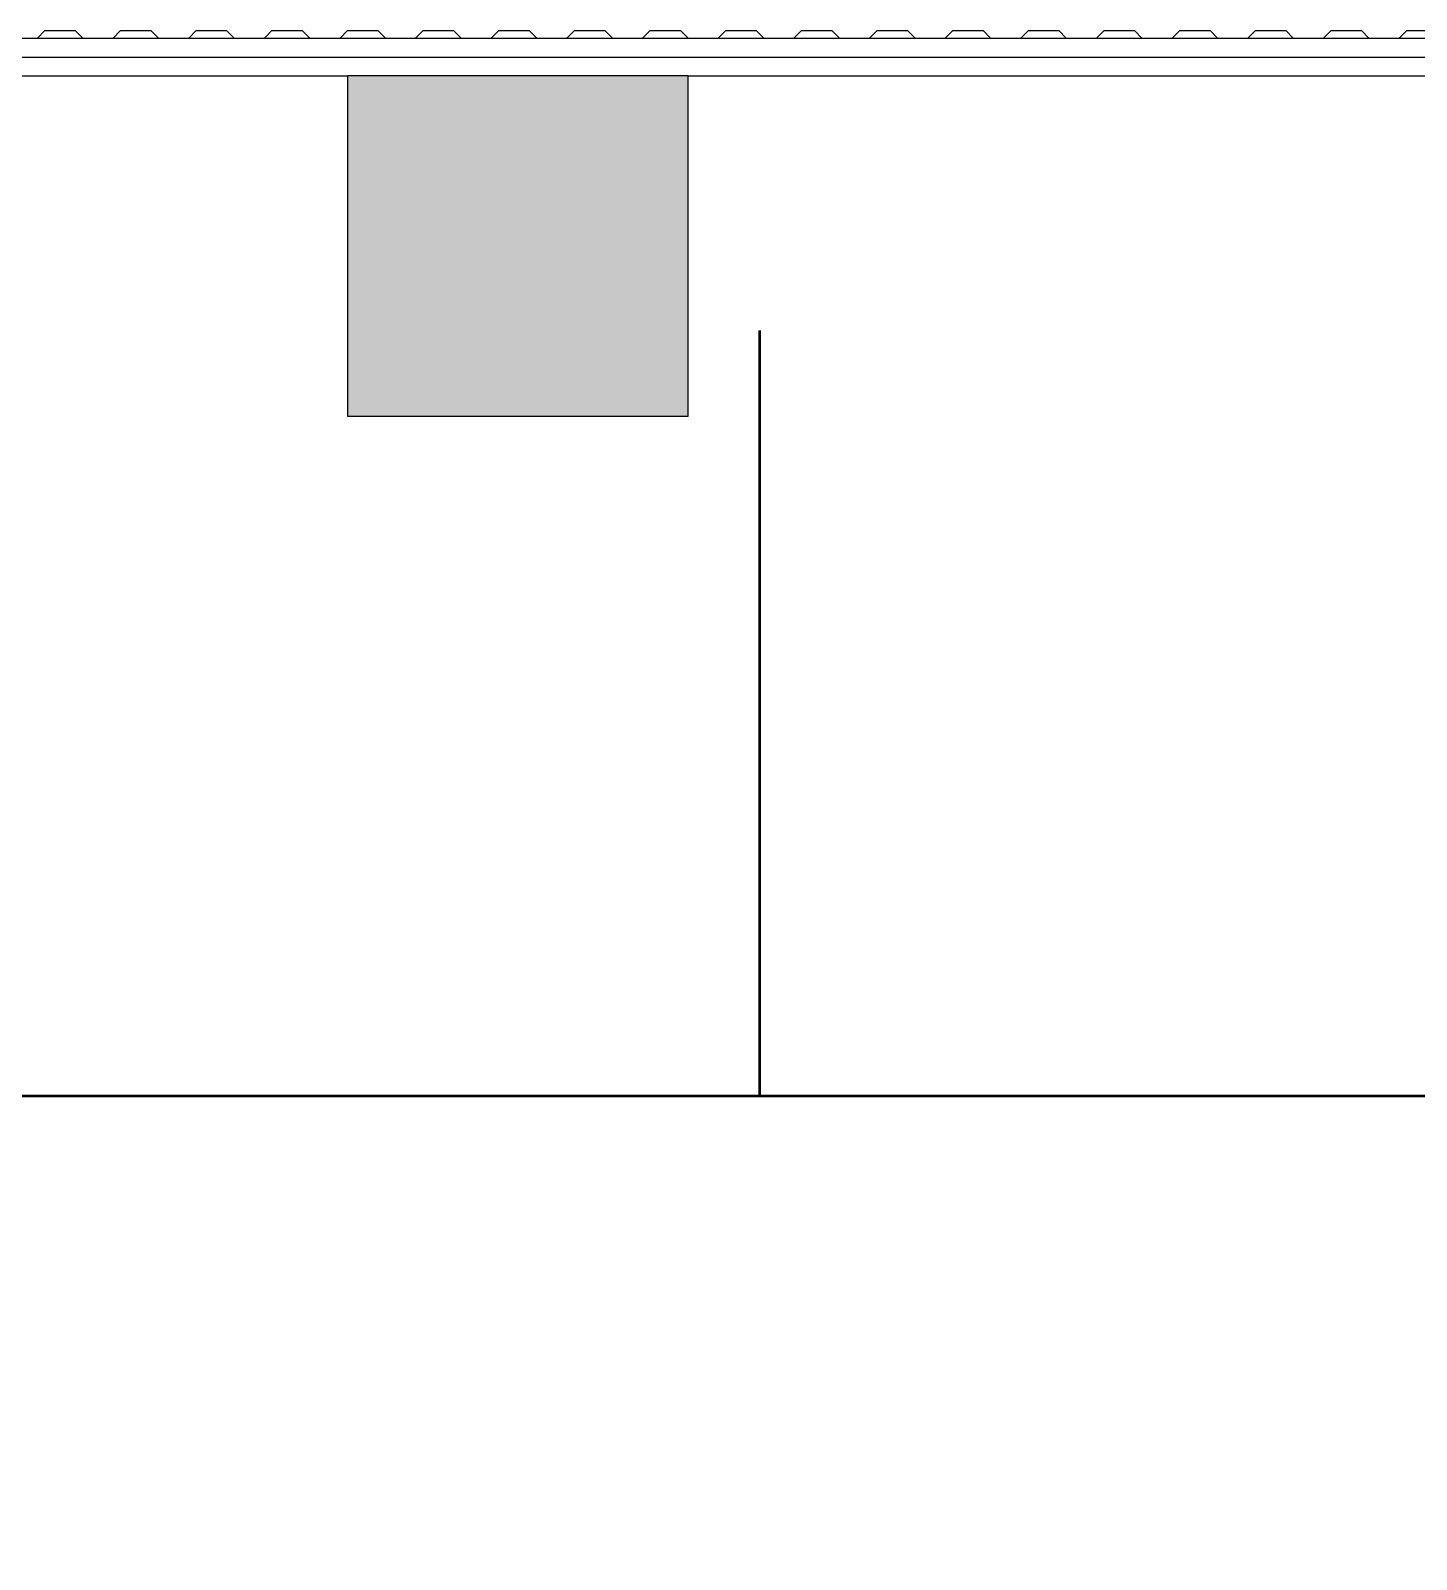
# Model space of a CAD drawing. Header units: centimetres. Extents: x 28733 to 98303, y -2883 to 8555.
# Drawn here: x 90912.1 to 91278.4, y 6916.4 to 7320.6 of the extents above; entities that cross this region are included whole.
import ezdxf

# ---------------------------------------------------------------- set-up
doc = ezdxf.new("R2010")
doc.units = ezdxf.units.CM
doc.header["$LTSCALE"] = 100
for name, color, linetype in [('A-ELEV-03', 251, 'Continuous'), ('A-WALL-INSL', 249, 'Continuous'), ('A-WALL-SNWPNL', 200, 'Continuous'), ('A-WALL-STEL', 202, 'Continuous'), ('S-CONC', 5, 'Continuous'), ('S-HTCH', 8, 'Continuous')]:
    doc.layers.add(name, color=color, linetype=linetype)
doc.layers.add('GEB-BEZUG', color=2, linetype='Continuous', lineweight=50, true_color=0xffff00)
doc.linetypes.add('BATTING', pattern='A,0.00254,-2.54,[134,ltypeshp.shx,S=2.54,R=0,X=-2.54,Y=0],-5.08,[134,ltypeshp.shx,S=2.54,R=180,X=2.54,Y=0],-2.54', length=10.16254)

# ---------------------------------------------------------------- blocks, each defined once
blk = doc.blocks.new('*U74')
at = {"layer": 'A-WALL-SNWPNL'}
blk.add_lwpolyline([(50, 1), (42, 1), (40, -1), (32, -1), (30, 1), (22, 1), (20, -1), (12, -1), (10, 1), (2, 1), (0, -1), (-8, -1), (-10, 1), (-18, 1), (-20, -1), (-28, -1), (-30, 1), (-38, 1), (-40, -1), (-48, -1), (-50, 1)], dxfattribs=at)
blk = doc.blocks.new('*U75')
at = {"layer": 'A-WALL-STEL', "color": 0, "linetype": 'ByBlock', "lineweight": -2, "transparency": 16777216}
for p in [(7000, 0), (7100, 0), (7200, 0), (7300, 0)]:
    blk.add_blockref('*U74', p, dxfattribs=at)

msp = doc.modelspace()

# ---------------------------------------------------------------- hatches: boundary and pattern name
at = {"layer": 'S-HTCH'}
h = msp.add_hatch(dxfattribs=at)
h.set_pattern_fill('ANSI33', color=256)
h.set_pattern_definition([(45, (74805.67, 5721.585), (-4.490128, 4.490128), []), (45, (74810.16, 5721.585), (-4.490128, 4.490128), [3.175, -1.5875])])
h.paths.add_polyline_path([(90995.86, 1518.62), (91085.86, 1518.62), (91085.86, 1608.62), (90995.86, 1608.62)])
h.paths.add_polyline_path([(90995.86, 7218.62), (91085.86, 7218.62), (91085.86, 7308.62), (90995.86, 7308.62)])
h.paths.add_polyline_path([(89195.86, 1518.62), (89285.86, 1518.62), (89285.86, 1608.62), (89195.86, 1608.62)])
h.paths.add_polyline_path([(85595.86, 1518.62), (85685.86, 1518.62), (85685.86, 1608.62), (85595.86, 1608.62)])
h.paths.add_polyline_path([(89195.86, 7218.62), (89285.86, 7218.62), (89285.86, 7308.62), (89195.86, 7308.62)])
h.paths.add_polyline_path([(85595.86, 7218.62), (85685.86, 7218.62), (85685.86, 7308.62), (85595.86, 7308.62)])
h.paths.add_polyline_path([(90995.86, 3418.62), (91085.86, 3418.62), (91085.86, 3508.62), (90995.86, 3508.62)])
h.paths.add_polyline_path([(90995.86, 5318.62), (91085.86, 5318.62), (91085.86, 5408.62), (90995.86, 5408.62)])
h.paths.add_polyline_path([(89195.86, 3418.62), (89285.86, 3418.62), (89285.86, 3508.62), (89195.86, 3508.62)])
h.paths.add_polyline_path([(85595.86, 3418.62), (85685.86, 3418.62), (85685.86, 3508.62), (85595.86, 3508.62)])
h.paths.add_polyline_path([(89195.86, 5318.62), (89285.86, 5318.62), (89285.86, 5408.62), (89195.86, 5408.62)])
h.paths.add_polyline_path([(85595.86, 5318.62), (85685.86, 5318.62), (85685.86, 5408.62), (85595.86, 5408.62)])
h.paths.add_polyline_path([(96395.86, 3418.62), (96485.86, 3418.62), (96485.86, 3508.62), (96395.86, 3508.62)])
h.paths.add_polyline_path([(96395.86, 5318.62), (96485.86, 5318.62), (96485.86, 5408.62), (96395.86, 5408.62)])
h.paths.add_polyline_path([(94595.86, 3418.62), (94685.86, 3418.62), (94685.86, 3508.62), (94595.86, 3508.62)])
h.paths.add_polyline_path([(94595.86, 5318.62), (94685.86, 5318.62), (94685.86, 5408.62), (94595.86, 5408.62)])
h.paths.add_polyline_path([(92795.86, 3418.62), (92885.86, 3418.62), (92885.86, 3508.62), (92795.86, 3508.62)])
h.paths.add_polyline_path([(92795.86, 5318.62), (92885.86, 5318.62), (92885.86, 5408.62), (92795.86, 5408.62)])
h.paths.add_polyline_path([(89095.86, 3418.62), (89185.86, 3418.62), (89185.86, 3508.62), (89095.86, 3508.62)])
h.paths.add_polyline_path([(89095.86, 5318.62), (89185.86, 5318.62), (89185.86, 5408.62), (89095.86, 5408.62)])
h.paths.add_polyline_path([(87395.86, 3418.62), (87485.86, 3418.62), (87485.86, 3508.62), (87395.86, 3508.62)])
h.paths.add_polyline_path([(87395.86, 5318.62), (87485.86, 5318.62), (87485.86, 5408.62), (87395.86, 5408.62)])
h.paths.add_polyline_path([(83795.86, 3418.62), (83885.86, 3418.62), (83885.86, 3508.62), (83795.86, 3508.62)])
h.paths.add_polyline_path([(83795.86, 5318.62), (83885.86, 5318.62), (83885.86, 5408.62), (83795.86, 5408.62)])
h.paths.add_polyline_path([(81995.86, 3418.62), (82085.86, 3418.62), (82085.86, 3508.62), (81995.86, 3508.62)])
h.paths.add_polyline_path([(81995.86, 5318.62), (82085.86, 5318.62), (82085.86, 5408.62), (81995.86, 5408.62)])
h.paths.add_polyline_path([(80195.86, 3418.62), (80285.86, 3418.62), (80285.86, 3508.62), (80195.86, 3508.62)])
h.paths.add_polyline_path([(80195.86, 5318.62), (80285.86, 5318.62), (80285.86, 5408.62), (80195.86, 5408.62)])
h.paths.add_polyline_path([(98195.86, 5318.62), (98285.86, 5318.62), (98285.86, 5408.62), (98195.86, 5408.62)])
h.paths.add_polyline_path([(98195.86, 3418.62), (98285.86, 3418.62), (98285.86, 3508.62), (98195.86, 3508.62)])
h.paths.add_polyline_path([(98195.86, 1518.62), (98285.86, 1518.62), (98285.86, 1608.62), (98195.86, 1608.62)])
h.paths.add_polyline_path([(96395.86, 1518.62), (96485.86, 1518.62), (96485.86, 1608.62), (96395.86, 1608.62)])
h.paths.add_polyline_path([(94595.86, 1518.62), (94685.86, 1518.62), (94685.86, 1608.62), (94595.86, 1608.62)])
h.paths.add_polyline_path([(92795.86, 1518.62), (92885.86, 1518.62), (92885.86, 1608.62), (92795.86, 1608.62)])
h.paths.add_polyline_path([(89095.86, 1518.62), (89185.86, 1518.62), (89185.86, 1608.62), (89095.86, 1608.62)])
h.paths.add_polyline_path([(87395.86, 1518.62), (87485.86, 1518.62), (87485.86, 1608.62), (87395.86, 1608.62)])
h.paths.add_polyline_path([(83795.86, 1518.62), (83885.86, 1518.62), (83885.86, 1608.62), (83795.86, 1608.62)])
h.paths.add_polyline_path([(81995.86, 1518.62), (82085.86, 1518.62), (82085.86, 1608.62), (81995.86, 1608.62)])
h.paths.add_polyline_path([(80195.86, 1518.62), (80285.86, 1518.62), (80285.86, 1608.62), (80195.86, 1608.62)])
h.paths.add_polyline_path([(98195.86, 7218.62), (98285.86, 7218.62), (98285.86, 7308.62), (98195.86, 7308.62)])
h.paths.add_polyline_path([(96395.86, 7218.62), (96485.86, 7218.62), (96485.86, 7308.62), (96395.86, 7308.62)])
h.paths.add_polyline_path([(94595.86, 7218.62), (94685.86, 7218.62), (94685.86, 7308.62), (94595.86, 7308.62)])
h.paths.add_polyline_path([(92795.86, 7218.62), (92885.86, 7218.62), (92885.86, 7308.62), (92795.86, 7308.62)])
h.paths.add_polyline_path([(89095.86, 7218.62), (89185.86, 7218.62), (89185.86, 7308.62), (89095.86, 7308.62)])
h.paths.add_polyline_path([(87395.86, 7218.62), (87485.86, 7218.62), (87485.86, 7308.62), (87395.86, 7308.62)])
h.paths.add_polyline_path([(83795.86, 7218.62), (83885.86, 7218.62), (83885.86, 7308.62), (83795.86, 7308.62)])
h.paths.add_polyline_path([(81995.86, 7218.62), (82085.86, 7218.62), (82085.86, 7308.62), (81995.86, 7308.62)])
h.paths.add_polyline_path([(80195.86, 7218.62), (80285.86, 7218.62), (80285.86, 7308.62), (80195.86, 7308.62)])

# ---------------------------------------------------------------- linework, layer by layer
at = {"layer": 'A-ELEV-03'}
msp.add_lwpolyline([(90515.86, 7318.59), (98285.86, 7318.59)], dxfattribs=at)
at = {"layer": 'A-WALL-INSL', "linetype": 'BATTING', "ltscale": 0.005}
msp.add_lwpolyline([(90515.86, 7313.59), (93815.86, 7313.59)], dxfattribs=at)
at = {"layer": 'A-WALL-SNWPNL'}
for p, q in [((90515.86, 7308.59), (90995.86, 7308.59)), ((91085.86, 7308.59), (92795.86, 7308.59))]:
    msp.add_line(p, q, dxfattribs=at)
at = {"layer": 'GEB-BEZUG'}
msp.add_line((89948.72, 7039.01), (91448.58, 7039.01), dxfattribs=at)
msp.add_lwpolyline([(91104.77, 7241.32), (91104.77, 7039.01)], dxfattribs=at)
at = {"layer": 'S-CONC'}
msp.add_lwpolyline([(90995.86, 7218.62), (91085.86, 7218.62), (91085.86, 7308.62), (90995.86, 7308.62)], close=True, dxfattribs=at)

# ---------------------------------------------------------------- block references
at = {"layer": 'A-WALL-STEL', "rotation": 180}
msp.add_blockref('*U75', (98235.86, 7319.59), dxfattribs=at)

doc.saveas('drawing.dxf')
